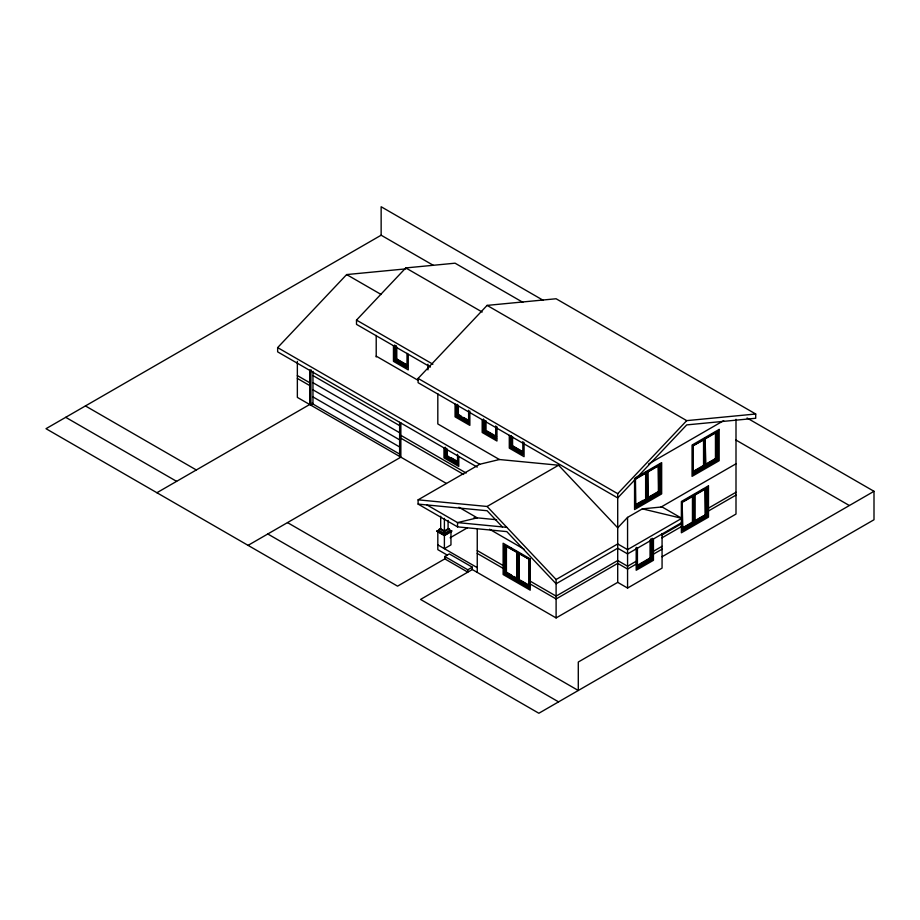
<?xml version="1.0" encoding="UTF-8"?>
<svg xmlns="http://www.w3.org/2000/svg" width="920" height="920" viewBox="0 0 920 920"><rect width="100%" height="100%" fill="white"/><g stroke="black" fill="none" stroke-linecap="round" stroke-linejoin="round"><path stroke-width="1.38" d="M477.238 467.107L277.644 351.865L277.644 347.599L346.644 274.574L405.789 268.881M430.433 367.046L356.5 324.369L356.5 320.091L405.789 267.927L455.066 263.189L522.836 302.312M418.105 378.43L487.105 305.394L556.105 298.759L755.711 414L755.711 418.266L686.711 424.902L617.711 497.938L418.105 382.697L418.105 378.43L617.711 493.672L617.711 582.36L556.105 617.929L472.316 569.549L420.566 599.426L578.289 690.483L578.289 662.032L874 491.303L874 519.754L538.856 713.253L46 428.697L381.144 235.209L433.412 265.385M617.711 493.672L686.711 420.635L755.711 414M627.567 517.385L617.711 527.816L558.566 465.221L499.433 459.528L479.711 464.266L418.105 499.836L418.105 504.102L457.539 526.872L506.816 531.61L556.105 583.774L617.711 548.205L627.567 553.897L681.789 522.594L681.789 518.328L662.067 506.954L642.356 508.852L627.567 517.385L627.567 588.053L617.711 582.36M156.894 492.729L309.683 404.512L309.683 370.162M395.519 345.943L395.519 360.168L397.164 359.225L406.651 364.699M457.125 404.271L457.125 415.656L458.769 414.713L461.138 416.081M248.066 545.365L400.855 457.159L400.855 422.797M484.23 419.922L484.23 431.308L485.875 430.353L485.875 420.659M446.039 448.143L446.039 456.676L447.683 455.733M496.144 427.053L495.73 437L485.058 430.836L485.058 421.13M511.336 435.574L511.336 446.959L512.981 446.004L522.479 451.49M448.086 528.528L451.789 531.369L444.394 535.647L437 531.369L440.691 528.528M437 531.369L439.461 529.954M440.691 516.223L440.691 528.77L444.394 530.897L448.086 528.77L448.086 520.409M418.105 499.836L487.105 506.471L558.566 465.221M444.394 531.61L449.316 528.77L449.316 530.667L444.394 533.508L439.461 530.667L439.461 528.77L444.394 531.61L444.394 533.508M437 530.667L444.394 534.934L451.789 530.667M450.144 537.774L467.394 527.816M444.808 556.508L467.808 569.79L467.808 572.159L444.808 558.877L444.808 556.508L449.316 553.897L472.316 567.18L472.316 569.549M445.625 558.405L397.566 586.155L287.5 522.606M506.414 546.077L506.414 572.631L517.086 578.795L517.086 552.241L506.414 546.077L506 572.872L516.683 579.036L517.5 578.565M648.519 464.025L723.683 420.635M467.808 569.79L472.316 567.18M635.789 477.549L661.664 462.61L661.664 493.913L634.558 509.553L634.558 478.262M639.894 475.651L642.356 474.225M644.817 472.799L647.289 471.385L647.289 499.836L645.644 498.893L645.644 472.328L646.461 472.799L646.461 499.364L635.375 505.287L635.375 478.733L646.058 472.569L646.058 499.123L635.375 505.287M659.606 464.266L659.606 492.717L657.961 491.774L647.289 497.938L648.106 498.41L658.789 492.246L658.375 465.451L658.375 492.016L647.692 498.18L647.692 471.615L657.19 466.141M692.875 445.533L703.961 439.61L703.961 466.164L693.289 472.328M705.192 438.426L705.606 465.221L705.192 438.426L714.69 432.94M635.789 478.963L660.433 464.738L660.433 493.2L635.789 507.426L635.375 478.733M519.144 552.954L519.144 579.508L517.5 580.462L517.5 552L516.683 552.483L516.683 579.036M518.316 553.426L518.316 579.979L529.414 585.913L529.414 559.36L504.355 545.365L504.355 573.816L506.816 572.401L511.566 575.138M636.145 504.367L643.275 500.261M693.645 471.166L703.144 465.692L704.789 466.635L704.789 438.184M705.973 464.059L715.461 458.574L717.106 459.528L717.106 432.492M692.875 472.098L703.558 465.922L703.558 439.369M705.192 464.979L715.875 458.815L715.875 432.25M705.192 465.451L716.289 459.046L716.289 432.02M634.961 506.954L659.606 492.717M693.692 473.041L717.106 459.528M660.836 507.184L736 463.795M701.5 490.348L703.961 488.934M683.387 501.285L691.69 496.489M705.192 488.692L694.519 494.856L694.519 521.41L705.192 515.246L705.192 488.692L705.606 515.487L694.933 521.651L694.106 521.18L703.605 515.694M682.606 502.205L707.25 487.979L707.25 516.43L682.606 530.667L682.192 501.975L682.606 528.77M556.105 617.929L556.105 579.508L617.711 543.938L627.567 549.631L681.789 518.328L642.356 508.852M661.94 535.014L681.375 523.79M708.481 508.139L736 492.246M661.94 537.855L681.375 526.631M708.481 510.979L736 495.098M682.973 527.608L692.461 522.123L693.289 522.606L693.289 496.041L692.461 495.569L692.461 522.123M682.192 528.528L692.875 522.365L692.875 495.811M682.192 529L693.289 522.606M681.789 530.184L706.433 515.959L706.433 487.508M636.192 561.246L627.567 566.237L617.711 560.544L556.105 596.114L530.231 581.175M653.442 551.287L662.067 546.308M636.192 564.098L627.567 569.077L617.711 563.385L556.105 598.955L530.231 584.016M653.442 554.139L662.067 549.159M637.801 565.064L649.75 558.164L651.394 559.118L651.394 539.2M636.606 567.651L651.394 559.118M662.067 556.749L736 514.061L736 419.267M627.567 588.053L662.067 568.123L662.067 533.508M418.105 504.102L487.105 510.738L502.389 526.918M474.041 517.546L496.673 519.731M506.816 527.344L457.539 522.594L426.983 504.953M542.938 300.161L381.144 206.747L381.144 235.209M747.051 418.002L874 491.303M735.85 439.99L849.102 505.379M716.289 432.492L715.461 432.02L715.461 458.574M487.105 305.394L686.711 420.635M405.789 267.927L482.183 312.029M346.644 274.574L381.144 294.492M694.106 494.615L694.933 495.098L694.933 521.651M647.692 471.615L648.106 498.41M704.789 515.016L706.433 515.959M356.5 320.091L432.894 364.205M407.433 365.619L396.75 359.455L396.75 346.943M407.019 365.861L396.336 359.697L396.336 345.782M395.519 360.168L406.605 366.574M376.211 356.143L418.105 380.328M463.519 417.45L468.257 420.187M487.059 431.043L496.558 436.528M469.039 421.107L458.355 414.943L458.355 405.237M496.144 436.758L485.461 430.594L485.461 420.888M523.25 452.41L512.566 446.246L512.566 436.54M468.625 421.348L457.941 415.184L457.941 405.478M522.836 452.651L512.164 446.487L512.164 436.781M457.125 415.656L468.211 422.061M484.23 431.308L496.558 438.426M511.336 446.959L522.433 453.364M499.433 459.528L437.816 423.959L437.816 393.748M277.644 347.599L479.711 464.266M312.961 375.578L399.211 425.385M451.237 457.792L457.171 461.207M457.941 462.139L447.269 455.963L447.269 449.075M457.539 462.369L446.855 456.205L446.855 449.305M446.039 456.676L457.125 463.082M312.961 382.697L399.211 432.492M297.355 375.578L309.683 382.697M400.855 435.344L466.164 473.041M297.355 378.43L309.683 385.537M400.855 438.184L463.691 474.467M312.961 389.815L399.211 439.61M312.961 396.922L399.211 446.717M312.144 403.086L313.375 403.799L310.914 405.225L310.914 369.656M399.211 453.836L312.961 404.041L312.961 371.312M446.441 483.471L297.355 397.394L297.355 361.353M458.919 507.276L477.25 517.856L457.539 522.594L457.539 526.872M489.566 529.241L524.066 549.159M510.105 547.733L512.566 549.159M515.039 550.585L517.5 552M529.414 559.36L518.731 553.184L518.731 579.749L529.414 585.913M477.25 550.585L503.125 565.524M477.25 553.426L503.125 568.365M513.935 576.506L516.316 577.875M520.329 580.198L529.816 585.672M529.816 587.569L505.183 573.344L505.183 544.893M504.355 573.816L529 588.053L529 559.59M437.816 544.893L477.25 567.651M447.016 554.944L437.816 549.631L437.816 531.369L444.394 535.164L450.961 531.369L450.961 544.893L444.394 548.688L444.394 534.934M85.433 405.938L196.316 469.959M65.711 417.323L176.605 481.344M267.789 533.979L558.566 701.868M487.105 506.471L556.105 579.508M694.106 496.041L694.106 523.077M653.442 538.752L653.442 560.303L636.192 570.262L636.192 547.319M652.211 538.246L652.211 559.59L637.433 568.123L637.433 548.055M650.567 539.074L650.567 558.647L637.433 566.237L650.164 558.405L650.164 540.235M524.066 442.451L524.066 456.676L509.289 448.143L509.289 435.332M522.836 441.554L522.836 454.549L510.519 447.43L510.519 436.046M496.961 426.799L496.961 441.025L482.183 432.492L482.183 419.692M495.73 425.902L495.73 438.897L483.414 431.779L483.414 418.979M477.25 529.241L477.25 572.401M469.855 411.148L469.855 425.373L455.066 416.841L455.066 404.041M468.625 410.262L468.625 423.246L456.308 416.127L456.308 404.754M458.769 456.447L458.769 466.405L443.98 457.861L443.98 447.902M457.539 454.308L457.539 464.266L445.211 457.159L445.211 447.2M444.394 518.362L444.394 530.897M427.961 364.205L427.961 369.897M408.25 354.246L408.25 369.897L393.461 361.353L393.461 345.702M407.019 353.337L407.019 367.758L394.691 360.64L394.691 344.988M399.625 422.291L399.625 456.447M376.211 335.421L376.211 356.96M719.164 429.41L692.058 445.061L692.058 476.364L719.164 460.713L719.164 429.41M717.933 431.549L693.289 445.774L693.289 474.225L717.933 460L717.933 431.549M708.481 485.841L681.375 501.492L681.375 532.795L708.481 517.143L708.481 485.841M530.231 558.877L503.125 543.226L503.125 574.528L530.231 590.18L530.231 558.877"/></g></svg>
